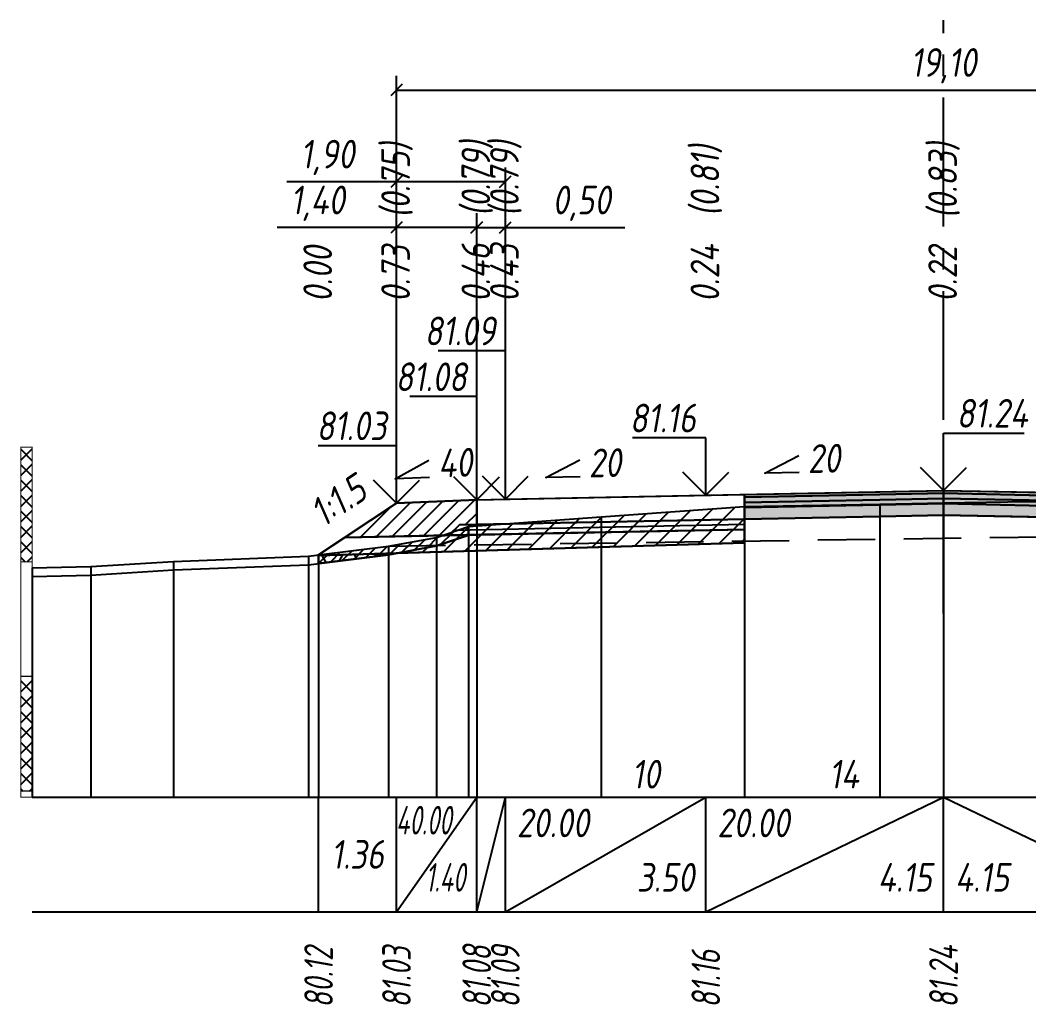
# Model space of a CAD drawing. Extents: x -717 to 1451, y -133302 to 233.
# Drawn here: x 78.9 to 167, y -23617.1 to -23531.2 of the extents above; entities that cross this region are included whole.
import ezdxf
from ezdxf.enums import TextEntityAlignment as Align

# ---------------------------------------------------------------- set-up
doc = ezdxf.new("R2010")
doc.units = 0
doc.linetypes.add('осевая2', pattern=[1.125, 0.75, -0.125, 0.125, -0.125])
doc.linetypes.add('штриховая', pattern=[0.75, 0.5, -0.25])
for name, color, linetype in [('Интерполированный поперечник', 2, 'Continuous'), ('Код_514', 1, 'Continuous'), ('Контур_0', 7, 'Continuous'), ('Контур_2521', 7, 'Continuous'), ('Контур_2564', 7, 'Continuous'), ('Контур_2660', 7, 'Continuous'), ('Контур_2665', 7, 'Continuous'), ('Контур_400', 7, 'Continuous'), ('Контур_508', 7, 'Continuous'), ('Контур_512', 7, 'Continuous'), ('Контур_513', 7, 'Continuous'), ('Контур_818', 7, 'Continuous'), ('Красный поперечник', 1, 'Continuous'), ('Линейка абсолютных высот', 7, 'Continuous'), ('Объём_2501', 7, 'Continuous'), ('Объём_2564', 7, 'Continuous'), ('Объём_2650', 7, 'Continuous'), ('Объём_2660', 7, 'Continuous'), ('Объём_2661', 7, 'Continuous'), ('Объём_2665', 7, 'Continuous'), ('Объём_2666', 7, 'Continuous'), ('Объём_2667', 7, 'Continuous'), ('Объём_2668', 7, 'Continuous'), ('Объём_2669', 7, 'Continuous'), ('Объём_2675', 7, 'Continuous'), ('Объём_2753', 7, 'Continuous'), ('Ось', 1, 'осевая2'), ('Откосы', 7, 'Continuous'), ('Отметки покрытия', 7, 'Continuous'), ('Рабочие отметки', 7, 'Continuous'), ('Рабочие отметки доп.', 7, 'Continuous'), ('Слои выравнивания', 7, 'Continuous'), ('Таблица', 7, 'Continuous'), ('Уклоны проезжей части', 7, 'Continuous'), ('Черный поперечник', 3, 'Continuous')]:
    doc.layers.add(name, color=color, linetype=linetype)
for name, color, linetype, true_color in [('Контур_2540', 2, 'Continuous', 0xffff00), ('Контур_2560', 2, 'Continuous', 0xffff00), ('Контур_2561', 7, 'Continuous', 0xff8040), ('Контур_2562', 3, 'Continuous', 0x00ff00), ('Контур_2563', 7, 'Continuous', 0xff8000), ('Контур_2570', 7, 'Continuous', 0x80ff00), ('Контур_2725', 7, 'Continuous', 0x323232), ('Контур_2736', 4, 'Continuous', 0x00ffff), ('Контур_2737', 4, 'Continuous', 0x00ffff), ('Контур_2738', 4, 'Continuous', 0x00ffff), ('Контур_2739', 4, 'Continuous', 0x00ffff), ('Контур_2741', 4, 'Continuous', 0x00ffff), ('Контур_2742', 4, 'Continuous', 0x00ffff), ('Контур_2743', 4, 'Continuous', 0x00ffff), ('Контур_2744', 7, 'Continuous', 0xa4ffff), ('Контур_2745', 7, 'Continuous', 0xa4ffff), ('Контур_2747', 4, 'Continuous', 0x00ffff), ('Контур_2748', 4, 'Continuous', 0x00ffff), ('Контур_2749', 4, 'Continuous', 0x00ffff), ('Контур_2750', 4, 'Continuous', 0x00ffff), ('Контур_2751', 4, 'Continuous', 0x00ffff), ('Контур_2752', 4, 'Continuous', 0x00ffff), ('Контур_2760', 7, 'Continuous', 0x323232), ('Контур_2761', 7, 'Continuous', 0x323232), ('Контур_2762', 7, 'Continuous', 0x323232), ('Контур_2763', 7, 'Continuous', 0x323232), ('Контур_402', 7, 'Continuous', 0xff6464), ('Контур_703', 4, 'Continuous', 0x00ffff), ('Контур_705', 4, 'Continuous', 0x00ffff), ('Контур_707', 4, 'Continuous', 0x00ffff), ('Контур_720', 131, 'Continuous', 0xaaffff), ('Объём_2500', 7, 'Continuous', 0xc0c0c0), ('Объём_2520', 7, 'Continuous', 0x80ffff), ('Объём_2540', 2, 'Continuous', 0xffff00), ('Объём_2560', 2, 'Continuous', 0xffff00), ('Объём_2561', 7, 'Continuous', 0xff8040), ('Объём_2562', 3, 'Continuous', 0x00ff00), ('Объём_2563', 7, 'Continuous', 0xff8000), ('Объём_2570', 7, 'Continuous', 0x80ff00), ('Объём_2600', 7, 'Continuous', 0x808000), ('Объём_2746', 2, 'Continuous', 0xffff00)]:
    doc.layers.add(name, color=color, linetype=linetype, true_color=true_color)
doc.styles.get("Standard").update_dxf_attribs({"font": 'txt', "height": 2.5})
doc.styles.add('М', font='romand.shx', dxfattribs={"width": 0.8, "oblique": 10, "height": 2.5})
doc.dimstyles.new('ISO-25', dxfattribs={"dimtxt": 2.5, "dimasz": 2.5, "dimexe": 1.25, "dimexo": 0.625, "dimtad": 1, "dimtxsty": 'Standard', "dimcen": 2.5, "dimadec": 0, "dimazin": 0, "dimtfac": 1, "dimtmove": 0, "dimatfit": 3, "dimfxl": 1, "dimarcsym": 0})
pattern_1 = [(45.0000013, (0, 0), (-0.67351924, 0.67351921), []), (135.0000003, (0, 0), (-0.67351922, -0.67351923), [])]

# ---------------------------------------------------------------- blocks, each defined once
blk = doc.blocks.new('_Oblique')
at = {"color": 0, "linetype": 'ByBlock', "lineweight": -2}
blk.add_line((-0.5, -0.5), (0.5, 0.5), dxfattribs=at)
blk = doc.blocks.new('*D570')
at = {"color": 0, "lineweight": -2, "transparency": 16777216}
for p, q in [((111.802, -23572.778), (111.802, -23548.058)), ((118.802, -23572.498), (118.802, -23548.058)), ((111.802, -23549.308), (101.375, -23549.308)), ((118.802, -23549.308), (111.802, -23549.308))]:
    blk.add_line(p, q, dxfattribs=at)
at = {"layer": 'Defpoints', "color": 0, "transparency": 16777216}
for p in [(118.802, -23549.308), (111.802, -23573.403), (118.802, -23573.123)]:
    blk.add_point(p, dxfattribs=at)
at = {"color": 0, "lineweight": -2, "transparency": 16777216, "rotation": 180}
blk.add_blockref('_Oblique', (111.802, -23549.308), dxfattribs=at)
at = {"color": 0, "lineweight": -2, "transparency": 16777216}
blk.add_blockref('_Oblique', (118.802, -23549.308), dxfattribs=at)
at = {"color": 0, "transparency": 16777216, "insert": (104.916, -23547.195), "char_height": 2.5, "width": 8.75, "attachment_point": 5, "style": 'М'}
blk.add_mtext('1,40', dxfattribs=at)
blk = doc.blocks.new('*D572')
at = {"color": 0, "lineweight": -2, "transparency": 16777216}
for p, q in [((118.802, -23572.498), (118.802, -23548.058)), ((121.302, -23572.448), (121.302, -23548.058)), ((118.802, -23549.308), (121.302, -23549.308)), ((121.302, -23549.308), (131.726, -23549.308))]:
    blk.add_line(p, q, dxfattribs=at)
at = {"layer": 'Defpoints', "color": 0, "transparency": 16777216}
for p in [(121.302, -23549.308), (118.802, -23573.123), (121.302, -23573.073)]:
    blk.add_point(p, dxfattribs=at)
at = {"color": 0, "lineweight": -2, "transparency": 16777216, "rotation": 180}
blk.add_blockref('_Oblique', (118.802, -23549.308), dxfattribs=at)
at = {"color": 0, "lineweight": -2, "transparency": 16777216}
blk.add_blockref('_Oblique', (121.302, -23549.308), dxfattribs=at)
at = {"color": 0, "transparency": 16777216, "insert": (127.965, -23547.195), "char_height": 2.5, "width": 9.16667, "attachment_point": 5, "style": 'М'}
blk.add_mtext('0,50', dxfattribs=at)
blk = doc.blocks.new('*D575')
at = {"color": 0, "lineweight": -2, "transparency": 16777216}
for p, q in [((111.802, -23572.778), (111.802, -23544.058)), ((121.302, -23572.448), (121.302, -23544.058)), ((111.802, -23545.308), (102.235, -23545.308)), ((121.302, -23545.308), (111.802, -23545.308))]:
    blk.add_line(p, q, dxfattribs=at)
at = {"layer": 'Defpoints', "color": 0, "transparency": 16777216}
for p in [(121.302, -23545.308), (111.802, -23573.403), (121.302, -23573.073)]:
    blk.add_point(p, dxfattribs=at)
at = {"color": 0, "lineweight": -2, "transparency": 16777216, "rotation": 180}
blk.add_blockref('_Oblique', (111.802, -23545.308), dxfattribs=at)
at = {"color": 0, "lineweight": -2, "transparency": 16777216}
blk.add_blockref('_Oblique', (121.302, -23545.308), dxfattribs=at)
at = {"color": 0, "transparency": 16777216, "insert": (105.776, -23543.195), "char_height": 2.5, "width": 8.75, "attachment_point": 5, "style": 'М'}
blk.add_mtext('1,90', dxfattribs=at)
blk = doc.blocks.new('*D576')
at = {"color": 0, "lineweight": -2, "transparency": 16777216}
for p, q in [((111.802, -23572.778), (111.802, -23536.058)), ((207.302, -23572.778), (207.302, -23536.058)), ((111.802, -23537.308), (207.302, -23537.308))]:
    blk.add_line(p, q, dxfattribs=at)
at = {"layer": 'Defpoints', "color": 0, "transparency": 16777216}
for p in [(207.302, -23537.308), (111.802, -23573.403), (207.302, -23573.403)]:
    blk.add_point(p, dxfattribs=at)
at = {"color": 0, "lineweight": -2, "transparency": 16777216, "rotation": 180}
blk.add_blockref('_Oblique', (111.802, -23537.308), dxfattribs=at)
at = {"color": 0, "lineweight": -2, "transparency": 16777216}
blk.add_blockref('_Oblique', (207.302, -23537.308), dxfattribs=at)
at = {"color": 0, "transparency": 16777216, "insert": (159.552, -23535.195), "char_height": 2.5, "width": 10.41667, "attachment_point": 5, "style": 'М'}
blk.add_mtext('19,10', dxfattribs=at)

msp = doc.modelspace()

# ---------------------------------------------------------------- hatches: boundary and pattern name
at = {"layer": 'Линейка абсолютных высот'}
h = msp.add_hatch(dxfattribs=at)
h.set_pattern_fill('ANSI37', scale=0.3, style=0)
h.set_pattern_definition(pattern_1)
h.paths.add_polyline_path([(80, -23578.468), (80, -23568.468), (79, -23568.468), (79, -23578.468)])
h = msp.add_hatch(dxfattribs=at)
h.set_pattern_fill('ANSI37', scale=0.3, style=0)
h.set_pattern_definition(pattern_1)
h.paths.add_polyline_path([(80, -23598.468), (80, -23588.468), (79, -23588.468), (79, -23598.468)])
at = {"layer": 'Объём_2563'}
h = msp.add_hatch(dxfattribs=at)
h.set_pattern_fill('ANSI31', color=256, scale=0.3)
h.paths.add_polyline_path([(111.802, -23573.341), (118.802, -23573.061), (118.802, -23575.211), (117.302, -23575.241), (116.383, -23576.159), (107.302, -23576.341)])
at = {"layer": 'Объём_2570'}
h = msp.add_hatch(dxfattribs=at)
h.set_pattern_fill('ANSI31', color=256, scale=0.2)
h.paths.add_polyline_path([(118.099, -23576.143), (115.291, -23577.09), (111.091, -23577.851), (105, -23578.625), (105, -23577.875), (111.091, -23577.101), (115.291, -23576.34), (118.099, -23575.393)])
at = {"layer": 'Объём_2600'}
h = msp.add_hatch(dxfattribs=at)
h.set_pattern_fill('ANSI31', color=6, scale=0.4)
h.paths.add_polyline_path([(129.663, -23574.537), (142.167, -23573.633), (142.167, -23576.817), (111.763, -23577.729), (115.291, -23577.09), (118.099, -23576.143), (118.099, -23575.393)])
h = msp.add_hatch(dxfattribs=at)
h.set_pattern_fill('HONEY', color=5, scale=0.3)
h.paths.add_polyline_path([(105, -23577.932), (111.763, -23577.729), (111.091, -23577.851), (105, -23578.625)])
at = {"layer": 'Слои выравнивания'}
for color, points in [(2, [(142.167, -23572.593), (153.997, -23572.357), (159.552, -23572.246), (159.552, -23572.496), (153.997, -23572.607), (142.167, -23572.843)]), (3, [(142.167, -23572.843), (153.997, -23572.607), (159.552, -23572.496), (159.552, -23572.946), (153.997, -23573.057), (142.167, -23573.293)]), (2, [(159.552, -23572.246), (167.029, -23572.395), (178.662, -23572.628), (180.302, -23572.661), (191.788, -23572.89), (191.788, -23573.14), (180.302, -23572.911), (178.662, -23572.878), (167.029, -23572.645), (159.552, -23572.496)]), (3, [(159.552, -23572.496), (167.029, -23572.645), (178.662, -23572.878), (180.302, -23572.911), (191.788, -23573.14), (191.788, -23573.59), (180.302, -23573.361), (178.662, -23573.328), (167.029, -23573.095), (159.552, -23572.946)]), (4, [(142.167, -23573.293), (153.997, -23573.057), (159.552, -23572.946), (159.552, -23573.396), (153.997, -23573.507), (142.167, -23573.743)]), (5, [(142.167, -23573.743), (153.997, -23573.507), (159.552, -23573.396), (159.552, -23574.396), (153.997, -23574.507), (142.167, -23574.743)]), (4, [(159.552, -23572.946), (167.029, -23573.095), (178.662, -23573.328), (180.302, -23573.361), (191.788, -23573.59), (191.788, -23574.04), (180.302, -23573.811), (178.662, -23573.778), (167.029, -23573.545), (159.552, -23573.396)]), (5, [(159.552, -23573.396), (167.029, -23573.545), (178.662, -23573.778), (180.302, -23573.811), (191.788, -23574.04), (191.788, -23575.04), (180.302, -23574.811), (178.662, -23574.778), (167.029, -23574.545), (159.552, -23574.396)])]:
    msp.add_hatch(color=color, dxfattribs=at).paths.add_polyline_path(points)

# ---------------------------------------------------------------- linework, layer by layer
at = {"layer": 'Интерполированный поперечник', "linetype": 'штриховая', "ltscale": 10, "flags": 128}
msp.add_lwpolyline([(111.091, -23577.101), (222.283, -23575.513)], dxfattribs=at)
at = {"layer": 'Код_514'}
for p, q in [((105, -23609), (105, -23599)), ((111.802, -23609), (111.802, -23599)), ((111.802, -23609), (118.802, -23599)), ((118.802, -23609), (118.802, -23599)), ((118.802, -23609), (121.302, -23599)), ((121.302, -23609), (121.302, -23599)), ((121.302, -23609), (138.802, -23599)), ((138.802, -23609), (138.802, -23599)), ((138.802, -23609), (159.552, -23599)), ((159.552, -23609), (159.552, -23599)), ((159.552, -23599), (180.302, -23609))]:
    msp.add_line(p, q, dxfattribs=at)
at = {"layer": 'Контур_0', "flags": 128}
for points in [[(111.802, -23573.341), (105, -23577.875), (105, -23577.875), (105, -23577.875), (105, -23577.875), (105, -23577.875), (105, -23577.875), (105, -23577.875), (105, -23577.875), (105, -23577.875), (105, -23577.875), (105, -23577.875), (105, -23577.875), (105, -23577.875), (105, -23577.875), (105, -23577.875)], [(111.802, -23573.341), (105, -23577.875), (105, -23577.875), (105, -23577.875), (105, -23577.875), (105, -23577.875), (105, -23577.875), (105, -23577.875), (105, -23577.875), (105, -23577.875), (105, -23577.875), (105, -23577.875), (105, -23577.875), (105, -23577.875), (105, -23577.875), (105, -23577.875), (105, -23577.875), (105, -23577.875), (105, -23577.875), (105, -23577.875), (105, -23577.875), (105, -23577.875), (105, -23577.875), (105, -23577.875), (105, -23577.875), (105, -23577.875), (105, -23577.875), (105, -23577.875), (105, -23577.875), (105, -23577.875)], [(118.802, -23573.061), (142.167, -23572.593), (142.167, -23574.743), (118.802, -23575.211), (118.802, -23573.061), (118.802, -23573.061)], [(117.302, -23575.241), (142.167, -23574.743), (142.167, -23575.643), (116.383, -23576.159), (117.302, -23575.241), (117.302, -23575.241)], [(107.302, -23576.341), (116.383, -23576.159), (117.302, -23575.241), (118.802, -23575.211)]]:
    msp.add_lwpolyline(points, dxfattribs=at)
at = {"layer": 'Контур_2521', "color": 250, "flags": 128}
msp.add_lwpolyline([(116.842, -23575.7), (142.167, -23575.193)], dxfattribs=at)
at = {"layer": 'Контур_2540', "flags": 128}
msp.add_lwpolyline([(107.302, -23576.341), (142.167, -23575.643), (142.167, -23576.817), (105, -23577.932), (105, -23577.875), (107.302, -23576.341), (107.302, -23576.341)], dxfattribs=at)
at = {"layer": 'Контур_2560', "flags": 128}
msp.add_lwpolyline([(111.802, -23573.341), (111.802, -23573.341), (111.802, -23573.341), (118.802, -23573.061)], dxfattribs=at)
at = {"layer": 'Контур_2561', "flags": 128}
msp.add_lwpolyline([(118.802, -23573.061), (118.802, -23573.061), (111.802, -23573.341), (111.802, -23573.341), (118.802, -23573.061)], dxfattribs=at)
at = {"layer": 'Контур_2562', "flags": 128}
msp.add_lwpolyline([(111.802, -23573.341), (111.802, -23573.341), (111.802, -23573.341), (111.802, -23573.341), (111.802, -23573.341)], dxfattribs=at)
at = {"layer": 'Контур_2563', "flags": 128}
msp.add_lwpolyline([(111.802, -23573.341), (118.802, -23573.061), (118.802, -23575.211), (117.302, -23575.241), (116.383, -23576.159), (107.302, -23576.341), (111.802, -23573.341), (111.802, -23573.341)], dxfattribs=at)
at = {"layer": 'Контур_2564', "flags": 128}
msp.add_lwpolyline([(111.802, -23573.341), (118.802, -23573.061)], dxfattribs=at)
at = {"layer": 'Контур_2570', "flags": 128}
msp.add_lwpolyline([(80, -23579.75), (85.132, -23579.638), (92.328, -23579.181), (104.127, -23578.736), (111.091, -23577.851), (111.091, -23577.851), (115.291, -23577.09), (118.099, -23576.143), (118.099, -23575.393), (129.663, -23574.537), (142.167, -23573.633), (153.997, -23573.445), (159.552, -23573.34), (167.029, -23573.198)], dxfattribs=at)
at = {"layer": 'Контур_2660', "flags": 128}
msp.add_lwpolyline([(105, -23577.932), (142.167, -23576.817)], dxfattribs=at)
at = {"layer": 'Контур_2665', "flags": 128}
msp.add_lwpolyline([(111.802, -23573.341), (111.802, -23573.341)], dxfattribs=at)
at = {"layer": 'Контур_2725', "flags": 128}
msp.add_lwpolyline([(142.167, -23574.743), (153.997, -23574.507), (159.552, -23574.396), (167.029, -23574.545), (178.662, -23574.778), (180.302, -23574.811), (191.788, -23575.04)], dxfattribs=at)
at = {"layer": 'Контур_2736', "flags": 128}
msp.add_lwpolyline([(111.802, -23573.341), (105, -23577.875)], dxfattribs=at)
at = {"layer": 'Контур_2737', "flags": 128}
msp.add_lwpolyline([(105, -23577.875), (105, -23577.875)], dxfattribs=at)
at = {"layer": 'Контур_2738', "flags": 128}
msp.add_lwpolyline([(105, -23577.875), (105, -23577.875)], dxfattribs=at)
at = {"layer": 'Контур_2739', "flags": 128}
msp.add_lwpolyline([(105, -23577.875), (105, -23577.875)], dxfattribs=at)
at = {"layer": 'Контур_2741', "flags": 128}
msp.add_lwpolyline([(105, -23577.875), (105, -23577.875)], dxfattribs=at)
at = {"layer": 'Контур_2742', "flags": 128}
msp.add_lwpolyline([(105, -23577.875), (105, -23577.875)], dxfattribs=at)
at = {"layer": 'Контур_2743', "flags": 128}
msp.add_lwpolyline([(105, -23577.875), (105, -23577.875)], dxfattribs=at)
at = {"layer": 'Контур_2744', "flags": 128}
msp.add_lwpolyline([(105, -23577.875), (105, -23577.875)], dxfattribs=at)
msp.add_lwpolyline([(105, -23577.875), (105, -23577.875)], dxfattribs=at)
msp.add_lwpolyline([(105, -23577.875), (105, -23577.875)], dxfattribs=at)
msp.add_lwpolyline([(105, -23577.875), (105, -23577.875)], dxfattribs=at)
msp.add_lwpolyline([(105, -23577.875), (105, -23577.875)], dxfattribs=at)
msp.add_lwpolyline([(105, -23577.875), (105, -23577.875)], dxfattribs=at)
at = {"layer": 'Контур_2745', "flags": 128}
msp.add_lwpolyline([(105, -23577.875), (105, -23577.875)], dxfattribs=at)
msp.add_lwpolyline([(105, -23577.875), (105, -23577.875)], dxfattribs=at)
msp.add_lwpolyline([(105, -23577.875), (105, -23577.875)], dxfattribs=at)
msp.add_lwpolyline([(105, -23577.875), (105, -23577.875)], dxfattribs=at)
msp.add_lwpolyline([(105, -23577.875), (105, -23577.875)], dxfattribs=at)
msp.add_lwpolyline([(105, -23577.875), (105, -23577.875)], dxfattribs=at)
at = {"layer": 'Контур_2747', "flags": 128}
msp.add_lwpolyline([(105, -23577.875), (105, -23577.875)], dxfattribs=at)
at = {"layer": 'Контур_2748', "flags": 128}
msp.add_lwpolyline([(105, -23577.875), (105, -23577.875)], dxfattribs=at)
at = {"layer": 'Контур_2749', "flags": 128}
msp.add_lwpolyline([(105, -23577.875), (105, -23577.875)], dxfattribs=at)
at = {"layer": 'Контур_2750', "flags": 128}
msp.add_lwpolyline([(105, -23577.875), (105, -23577.875)], dxfattribs=at)
at = {"layer": 'Контур_2751', "flags": 128}
msp.add_lwpolyline([(105, -23577.875), (105, -23577.875)], dxfattribs=at)
at = {"layer": 'Контур_2752', "flags": 128}
msp.add_lwpolyline([(105, -23577.875), (105, -23577.875)], dxfattribs=at)
at = {"layer": 'Контур_2760', "flags": 128}
msp.add_lwpolyline([(142.167, -23572.593), (153.997, -23572.357), (159.552, -23572.246), (167.029, -23572.395), (178.662, -23572.628), (180.302, -23572.661), (191.788, -23572.89)], dxfattribs=at)
at = {"layer": 'Контур_2761', "flags": 128}
msp.add_lwpolyline([(142.167, -23572.843), (153.997, -23572.607), (159.552, -23572.496), (167.029, -23572.645), (178.662, -23572.878), (180.302, -23572.911), (191.788, -23573.14)], dxfattribs=at)
at = {"layer": 'Контур_2762', "flags": 128}
msp.add_lwpolyline([(142.167, -23573.293), (153.997, -23573.057), (159.552, -23572.946), (167.029, -23573.095), (178.662, -23573.328), (180.302, -23573.361), (191.788, -23573.59)], dxfattribs=at)
at = {"layer": 'Контур_2763', "flags": 128}
msp.add_lwpolyline([(142.167, -23573.743), (153.997, -23573.507), (159.552, -23573.396), (167.029, -23573.545), (178.662, -23573.778), (180.302, -23573.811), (191.788, -23574.04)], dxfattribs=at)
at = {"layer": 'Контур_400', "flags": 128}
for points in [[(118.802, -23573.061), (121.302, -23573.011), (121.302, -23573.011), (121.302, -23573.011), (121.302, -23573.011), (121.302, -23573.011), (121.302, -23573.011), (138.802, -23572.661), (159.552, -23572.246)], [(159.552, -23572.246), (180.302, -23572.661), (197.802, -23573.011), (197.802, -23573.011), (197.802, -23573.011), (197.802, -23573.011), (197.802, -23573.011), (197.802, -23573.011), (200.302, -23573.061)]]:
    msp.add_lwpolyline(points, dxfattribs=at)
at = {"layer": 'Контур_402', "flags": 128}
msp.add_lwpolyline([(105, -23577.932), (142.167, -23576.817), (142.167, -23574.743), (159.552, -23574.396), (191.788, -23575.04), (191.788, -23577.263), (214.193, -23577.935)], dxfattribs=at)
at = {"layer": 'Контур_508', "flags": 128}
msp.add_lwpolyline([(105, -23577.932), (142.167, -23576.817), (142.167, -23574.743), (159.552, -23574.396), (191.788, -23575.04), (191.788, -23577.263), (214.193, -23577.935), (214.193, -23577.725), (215.879, -23577.725), (219.13, -23575.558)], dxfattribs=at)
at = {"layer": 'Контур_512', "flags": 128}
msp.add_lwpolyline([(105, -23577.932), (142.167, -23576.817)], dxfattribs=at)
at = {"layer": 'Контур_513', "flags": 128}
msp.add_lwpolyline([(105, -23577.932), (142.167, -23576.817), (142.167, -23574.743), (159.552, -23574.396), (191.788, -23575.04), (191.788, -23577.263), (214.193, -23577.935), (214.193, -23577.725), (215.879, -23577.725), (219.13, -23575.558)], dxfattribs=at)
at = {"layer": 'Контур_703', "flags": 128}
for points in [[(111.802, -23573.341), (105, -23577.875)], [(105, -23577.875), (105, -23577.875)]]:
    msp.add_lwpolyline(points, dxfattribs=at)
at = {"layer": 'Контур_705', "flags": 128}
msp.add_lwpolyline([(105, -23577.875), (105, -23577.875)], dxfattribs=at)
at = {"layer": 'Контур_707', "flags": 128}
msp.add_lwpolyline([(105, -23577.875), (105, -23577.875)], dxfattribs=at)
at = {"layer": 'Контур_720', "flags": 128}
msp.add_lwpolyline([(105, -23577.875), (105, -23577.875)], dxfattribs=at)
at = {"layer": 'Контур_818', "flags": 128}
msp.add_lwpolyline([(105, -23578.625), (111.091, -23577.851), (111.091, -23577.851), (115.291, -23577.09), (118.099, -23576.143), (118.099, -23575.393), (129.663, -23574.537), (142.167, -23573.633), (153.997, -23573.445), (159.552, -23573.34), (167.029, -23573.198), (178.662, -23573.396), (191.788, -23573.637), (202.184, -23574.27), (214.289, -23574.889), (214.289, -23575.639), (218.083, -23575.927), (219.13, -23576.011)], dxfattribs=at)
at = {"layer": 'Красный поперечник'}
for p, q in [((138.802, -23572.661), (159.552, -23572.246)), ((159.552, -23572.246), (180.302, -23572.661)), ((105, -23577.875), (111.802, -23573.341)), ((111.802, -23573.341), (118.802, -23573.061)), ((118.802, -23573.061), (121.302, -23573.011)), ((121.302, -23573.011), (138.802, -23572.661)), ((142.167, -23576.817), (142.167, -23599)), ((105, -23577.932), (105, -23599))]:
    msp.add_line(p, q, dxfattribs=at)
at = {"layer": 'Линейка абсолютных высот', "color": 7, "const_width": 0.1, "flags": 128}
for points in [[(80, -23578.468), (80, -23568.468), (79, -23568.468), (79, -23578.468), (80, -23578.468)], [(80, -23588.468), (80, -23578.468), (79, -23578.468), (79, -23588.468), (80, -23588.468)], [(80, -23598.468), (80, -23588.468), (79, -23588.468), (79, -23598.468), (80, -23598.468)], [(80, -23599), (80, -23598.468), (79, -23598.468), (79, -23599), (80, -23599)]]:
    msp.add_lwpolyline(points, dxfattribs=at)
at = {"layer": 'Объём_2500', "flags": 128}
msp.add_lwpolyline([(118.802, -23573.061), (142.167, -23572.593), (142.167, -23574.743), (118.802, -23575.211), (118.802, -23573.061), (118.802, -23573.061)], dxfattribs=at)
at = {"layer": 'Объём_2501', "flags": 128}
for points in [[(118.802, -23573.061), (121.302, -23573.011), (121.302, -23573.011), (121.302, -23573.011), (121.302, -23573.011), (121.302, -23573.011), (121.302, -23573.011), (138.802, -23572.661), (159.552, -23572.246)], [(159.552, -23572.246), (180.302, -23572.661), (197.802, -23573.011), (197.802, -23573.011), (197.802, -23573.011), (197.802, -23573.011), (197.802, -23573.011), (197.802, -23573.011), (200.302, -23573.061)]]:
    msp.add_lwpolyline(points, dxfattribs=at)
at = {"layer": 'Объём_2520', "color": 250, "flags": 128}
msp.add_lwpolyline([(117.302, -23575.241), (142.167, -23574.743), (142.167, -23575.643), (116.383, -23576.159), (117.302, -23575.241), (117.302, -23575.241)], dxfattribs=at)
at = {"layer": 'Объём_2540', "flags": 128}
msp.add_lwpolyline([(107.302, -23576.341), (142.167, -23575.643), (142.167, -23576.817), (105, -23577.932), (105, -23577.875), (107.302, -23576.341), (107.302, -23576.341)], dxfattribs=at)
at = {"layer": 'Объём_2560', "flags": 128}
msp.add_lwpolyline([(111.802, -23573.341), (111.802, -23573.341), (111.802, -23573.341), (118.802, -23573.061)], dxfattribs=at)
at = {"layer": 'Объём_2561', "flags": 128}
msp.add_lwpolyline([(118.802, -23573.061), (118.802, -23573.061), (111.802, -23573.341), (111.802, -23573.341), (118.802, -23573.061)], dxfattribs=at)
at = {"layer": 'Объём_2562', "flags": 128}
msp.add_lwpolyline([(111.802, -23573.341), (111.802, -23573.341), (111.802, -23573.341), (111.802, -23573.341), (111.802, -23573.341)], dxfattribs=at)
at = {"layer": 'Объём_2563', "color": 250, "flags": 128}
msp.add_lwpolyline([(111.802, -23573.341), (118.802, -23573.061), (118.802, -23575.211), (117.302, -23575.241), (116.383, -23576.159), (107.302, -23576.341), (111.802, -23573.341), (111.802, -23573.341)], dxfattribs=at)
at = {"layer": 'Объём_2564', "flags": 128}
msp.add_lwpolyline([(111.802, -23573.341), (118.802, -23573.061)], dxfattribs=at)
at = {"layer": 'Объём_2570', "flags": 128}
msp.add_lwpolyline([(118.099, -23576.143), (115.291, -23577.09), (111.091, -23577.851), (105, -23578.625), (105, -23577.875), (111.091, -23577.101), (115.291, -23576.34), (118.099, -23575.393), (118.099, -23576.143), (118.099, -23576.143)], dxfattribs=at)
at = {"layer": 'Объём_2600', "color": 5, "flags": 128}
msp.add_lwpolyline([(105, -23577.932), (111.763, -23577.729), (111.091, -23577.851), (105, -23578.625), (105, -23577.932), (105, -23577.932)], dxfattribs=at)
at = {"layer": 'Объём_2650', "color": 6, "flags": 128}
msp.add_lwpolyline([(129.663, -23574.537), (142.167, -23573.633), (142.167, -23576.817), (111.763, -23577.729), (115.291, -23577.09), (118.099, -23576.143), (118.099, -23575.393), (129.663, -23574.537), (129.663, -23574.537)], dxfattribs=at)
at = {"layer": 'Объём_2660', "flags": 128}
msp.add_lwpolyline([(105, -23577.932), (142.167, -23576.817)], dxfattribs=at)
at = {"layer": 'Объём_2661', "flags": 128}
msp.add_lwpolyline([(111.802, -23573.341), (105, -23577.875)], dxfattribs=at)
at = {"layer": 'Объём_2665', "flags": 128}
msp.add_lwpolyline([(111.802, -23573.341), (111.802, -23573.341)], dxfattribs=at)
at = {"layer": 'Объём_2666', "flags": 128}
msp.add_lwpolyline([(111.802, -23573.341), (105, -23577.875)], dxfattribs=at)
at = {"layer": 'Объём_2667', "flags": 128}
msp.add_lwpolyline([(105, -23577.875), (105, -23577.875)], dxfattribs=at)
msp.add_lwpolyline([(105, -23577.875), (105, -23577.875)], dxfattribs=at)
at = {"layer": 'Объём_2668', "flags": 128}
msp.add_lwpolyline([(105, -23577.875), (105, -23577.875)], dxfattribs=at)
msp.add_lwpolyline([(105, -23577.875), (105, -23577.875)], dxfattribs=at)
at = {"layer": 'Объём_2669', "flags": 128}
msp.add_lwpolyline([(105, -23577.875), (105, -23577.875)], dxfattribs=at)
msp.add_lwpolyline([(105, -23577.875), (105, -23577.875)], dxfattribs=at)
at = {"layer": 'Объём_2675', "flags": 128}
msp.add_lwpolyline([(105, -23577.875), (105, -23577.875)], dxfattribs=at)
msp.add_lwpolyline([(105, -23577.875), (105, -23577.875)], dxfattribs=at)
msp.add_lwpolyline([(105, -23577.875), (105, -23577.875)], dxfattribs=at)
msp.add_lwpolyline([(105, -23577.875), (105, -23577.875)], dxfattribs=at)
msp.add_lwpolyline([(105, -23577.875), (105, -23577.875)], dxfattribs=at)
msp.add_lwpolyline([(105, -23577.875), (105, -23577.875)], dxfattribs=at)
msp.add_lwpolyline([(105, -23577.875), (105, -23577.875)], dxfattribs=at)
msp.add_lwpolyline([(105, -23577.875), (105, -23577.875)], dxfattribs=at)
msp.add_lwpolyline([(105, -23577.875), (105, -23577.875)], dxfattribs=at)
msp.add_lwpolyline([(105, -23577.875), (105, -23577.875)], dxfattribs=at)
msp.add_lwpolyline([(105, -23577.875), (105, -23577.875)], dxfattribs=at)
msp.add_lwpolyline([(105, -23577.875), (105, -23577.875)], dxfattribs=at)
at = {"layer": 'Объём_2746', "flags": 128}
msp.add_lwpolyline([(129.663, -23574.537), (142.167, -23573.633), (142.167, -23576.817), (111.763, -23577.729), (115.291, -23577.09), (118.099, -23576.143), (118.099, -23575.393), (129.663, -23574.537), (129.663, -23574.537)], dxfattribs=at)
at = {"layer": 'Объём_2753', "flags": 128}
msp.add_lwpolyline([(142.167, -23572.593), (142.167, -23572.593)], dxfattribs=at)
at = {"layer": 'Ось', "ltscale": 15}
msp.add_line((159.552, -23582.971), (159.552, -23531.217), dxfattribs=at)
at = {"layer": 'Откосы', "color": 1, "flags": 128}
for points in [[(114.696, -23571.115), (111.698, -23571.235), (114.636, -23569.616)], [(127.826, -23571.069), (124.826, -23571.129), (127.796, -23569.569)], [(146.951, -23570.686), (143.951, -23570.746), (146.921, -23569.187)]]:
    msp.add_lwpolyline(points, dxfattribs=at)
at = {"layer": 'Отметки покрытия', "color": 1}
for p, q in [((121.302, -23560.061), (115.452, -23560.061)), ((121.302, -23573.011), (121.302, -23560.061)), ((118.802, -23564.061), (112.952, -23564.061)), ((118.802, -23573.061), (118.802, -23564.061)), ((159.552, -23572.246), (159.552, -23567.246)), ((159.552, -23567.246), (166.602, -23567.246)), ((138.802, -23567.661), (132.402, -23567.661)), ((138.802, -23572.661), (138.802, -23567.661)), ((111.802, -23568.341), (104.952, -23568.341)), ((111.802, -23573.341), (111.802, -23568.341)), ((138.802, -23572.661), (136.802, -23570.661)), ((138.802, -23572.661), (140.802, -23570.661)), ((159.552, -23572.246), (157.552, -23570.246)), ((159.552, -23572.246), (161.552, -23570.246)), ((111.802, -23573.341), (109.802, -23571.341)), ((111.802, -23573.341), (113.802, -23571.341)), ((118.802, -23573.061), (116.802, -23571.061)), ((118.802, -23573.061), (120.802, -23571.061)), ((121.302, -23573.011), (119.302, -23571.011)), ((121.302, -23573.011), (123.302, -23571.011))]:
    msp.add_line(p, q, dxfattribs=at)
at = {"layer": 'Слои выравнивания'}
for p, q in [((159.552, -23572.246), (159.552, -23599)), ((118.802, -23573.061), (118.802, -23599)), ((142.167, -23572.593), (142.167, -23599))]:
    msp.add_line(p, q, dxfattribs=at)
at = {"layer": 'Слои выравнивания', "color": 2, "flags": 128}
for points in [[(142.167, -23572.593), (153.997, -23572.357), (159.552, -23572.246), (159.552, -23572.496), (153.997, -23572.607), (142.167, -23572.843)], [(159.552, -23572.246), (167.029, -23572.395), (178.662, -23572.628), (180.302, -23572.661), (191.788, -23572.89), (191.788, -23573.14), (180.302, -23572.911), (178.662, -23572.878), (167.029, -23572.645), (159.552, -23572.496)]]:
    msp.add_lwpolyline(points, close=True, dxfattribs=at)
at = {"layer": 'Слои выравнивания', "color": 3, "flags": 128}
for points in [[(142.167, -23572.843), (153.997, -23572.607), (159.552, -23572.496), (159.552, -23572.946), (153.997, -23573.057), (142.167, -23573.293)], [(159.552, -23572.496), (167.029, -23572.645), (178.662, -23572.878), (180.302, -23572.911), (191.788, -23573.14), (191.788, -23573.59), (180.302, -23573.361), (178.662, -23573.328), (167.029, -23573.095), (159.552, -23572.946)]]:
    msp.add_lwpolyline(points, close=True, dxfattribs=at)
at = {"layer": 'Слои выравнивания', "color": 4, "flags": 128}
for points in [[(142.167, -23573.293), (153.997, -23573.057), (159.552, -23572.946), (159.552, -23573.396), (153.997, -23573.507), (142.167, -23573.743)], [(159.552, -23572.946), (167.029, -23573.095), (178.662, -23573.328), (180.302, -23573.361), (191.788, -23573.59), (191.788, -23574.04), (180.302, -23573.811), (178.662, -23573.778), (167.029, -23573.545), (159.552, -23573.396)]]:
    msp.add_lwpolyline(points, close=True, dxfattribs=at)
at = {"layer": 'Слои выравнивания', "color": 5, "flags": 128}
for points in [[(142.167, -23573.743), (153.997, -23573.507), (159.552, -23573.396), (159.552, -23574.396), (153.997, -23574.507), (142.167, -23574.743)], [(159.552, -23573.396), (167.029, -23573.545), (178.662, -23573.778), (180.302, -23573.811), (191.788, -23574.04), (191.788, -23575.04), (180.302, -23574.811), (178.662, -23574.778), (167.029, -23574.545), (159.552, -23574.396)]]:
    msp.add_lwpolyline(points, close=True, dxfattribs=at)
at = {"layer": 'Таблица'}
for p, q in [((80, -23599), (244.13, -23599)), ((80, -23609), (244.13, -23609))]:
    msp.add_line(p, q, dxfattribs=at)
at = {"layer": 'Черный поперечник', "color": 7}
for p, q in [((159.552, -23573.34), (159.552, -23599)), ((142.167, -23573.633), (142.167, -23599)), ((153.997, -23573.445), (153.997, -23599)), ((129.663, -23574.537), (129.663, -23599)), ((118.099, -23575.393), (118.099, -23599)), ((115.291, -23576.34), (115.291, -23599)), ((111.091, -23577.101), (111.091, -23599)), ((92.328, -23578.431), (92.328, -23599)), ((104.127, -23577.986), (104.127, -23599)), ((80, -23579), (80, -23599)), ((85.132, -23578.888), (85.132, -23599))]:
    msp.add_line(p, q, dxfattribs=at)
at = {"layer": 'Черный поперечник', "flags": 128}
msp.add_lwpolyline([(80, -23579), (85.132, -23578.888), (92.328, -23578.431), (104.127, -23577.986), (111.091, -23577.101), (115.291, -23576.34), (118.099, -23575.393), (129.663, -23574.537), (142.167, -23573.633), (153.997, -23573.445), (159.552, -23573.34), (167.029, -23573.198), (178.662, -23573.396), (191.788, -23573.637), (202.184, -23574.27), (214.289, -23574.889), (218.083, -23575.177), (222.283, -23575.513), (227.306, -23574.723), (239.709, -23572.778), (244.13, -23572.626)], dxfattribs=at)

# ---------------------------------------------------------------- texts
at = {"layer": 'Код_514', "style": 'М', "oblique": 10}
for s, width, p in [('40.00', 0.6, (111.749, -23599.766)), ('20.00', 0.8, (122.302, -23600)), ('20.00', 0.8, (139.802, -23600))]:
    msp.add_text(s, height=2.5, dxfattribs=dict(at, width=width)).set_placement(p, align=Align.TOP_LEFT)
at = {"layer": 'Код_514', "style": 'М', "oblique": 10, "width": 0.8}
msp.add_text('1.36', height=2.5, dxfattribs=at).set_placement((108.401, -23604), align=Align.MIDDLE_CENTER)
at = {"layer": 'Код_514', "style": 'М', "oblique": 10}
for s, width, p in [('1.40', 0.6, (117.802, -23608)), ('3.50', 0.8, (137.802, -23608)), ('4.15', 0.8, (158.552, -23608))]:
    msp.add_text(s, height=2.5, dxfattribs=dict(at, width=width)).set_placement(p, align=Align.BOTTOM_RIGHT)
at = {"layer": 'Код_514', "style": 'М', "oblique": 10, "width": 0.8}
msp.add_text('4.15', height=2.5, dxfattribs=at).set_placement((160.552, -23608), align=Align.BOTTOM_LEFT)
at = {"layer": 'Код_514', "style": 'М', "oblique": 10, "width": 0.7}
for s, p in [('80.12', (105, -23617.382)), ('81.03', (111.802, -23617.382)), ('81.08', (118.802, -23617.382)), ('81.09', (121.302, -23617.382)), ('81.24', (159.552, -23617.382)), ('81.16', (138.802, -23617.382))]:
    msp.add_text(s, height=2.5, rotation=90, dxfattribs=at).set_placement(p, align=Align.MIDDLE_LEFT)
at = {"layer": 'Отметки покрытия', "color": 1, "style": 'М', "oblique": 10, "width": 0.8}
for s, p in [('81.09', (120.443, -23560.329)), ('81.08', (117.943, -23564.329)), ('81.03', (110.943, -23568.609)), ('81.16', (137.943, -23567.929))]:
    msp.add_text(s, height=2.5, dxfattribs=at).set_placement(p, align=Align.BOTTOM_RIGHT)
msp.add_text('81.24', height=2.5, dxfattribs=at).set_placement((160.693, -23567.514), align=Align.BOTTOM_LEFT)
at = {"layer": 'Рабочие отметки', "color": 1, "style": 'М', "oblique": 10, "width": 0.8}
for s, p in [('0.00', (104.922, -23555.811)), ('0.73', (111.724, -23555.811)), ('0.46', (118.724, -23555.811)), ('0.43', (121.224, -23555.811)), ('0.24', (138.724, -23555.811)), ('0.22', (159.474, -23555.811))]:
    msp.add_text(s, height=2.5, rotation=90, dxfattribs=at).set_placement(p, align=Align.MIDDLE_LEFT)
at = {"layer": 'Рабочие отметки доп.', "color": 1, "style": 'М', "oblique": 10, "width": 0.8}
for s, p in [('(0.75)', (111.724, -23548.461)), ('(0.79)', (118.724, -23548.311)), ('(0.79)', (121.224, -23548.311)), ('(0.83)', (159.474, -23548.511)), ('(0.81)', (138.724, -23548.311))]:
    msp.add_text(s, height=2.5, rotation=90, dxfattribs=at).set_placement(p, align=Align.MIDDLE_LEFT)
at = {"layer": 'Слои выравнивания', "style": 'М', "oblique": 10, "width": 0.8}
for s, p in [('10', (133.567, -23599)), ('14', (150.859, -23599))]:
    msp.add_text(s, height=2.5, dxfattribs=at).set_placement(p, align=Align.BOTTOM_CENTER)
at = {"layer": 'Уклоны проезжей части', "color": 1, "style": 'М', "oblique": 10, "width": 0.8}
for s, rotation, p in [('40', 2.29061, (117, -23571.831)), ('20', 1.14576, (130.032, -23571.836)), ('20', 1.14576, (149.157, -23571.453)), ('1:1.5', 33.69007, (107.846, -23574.776))]:
    msp.add_text(s, height=2.5, rotation=rotation, dxfattribs=at).set_placement(p, align=Align.BOTTOM_CENTER)

# ---------------------------------------------------------------- dimensions: what is measured, and where the dimension line sits
at = {"color": 5}
dim = msp.add_linear_dim(base=(207.302, -23537.308), p1=(111.802, -23573.403), p2=(207.302, -23573.403), angle=180, dimstyle='ISO-25', override={"dimasz": 1, "dimlfac": 0.2, "dimzin": 0, "dimtxsty": 'М', "dimblk1": 'Oblique', "dimblk2": 'Oblique', "dimsah": 1}, dxfattribs=at)
dim.commit()
dim.dimension.update_dxf_attribs({"geometry": '*D576', "text_midpoint": (159.552, -23535.195)})
for base, p1, p2, picture, middle in [((121.302, -23545.308), (111.802, -23573.403), (121.302, -23573.073), '*D575', (105.776, -23545.308)), ((118.802, -23549.308), (111.802, -23573.403), (118.802, -23573.123), '*D570', (104.916, -23549.308)), ((121.302, -23549.308), (118.802, -23573.123), (121.302, -23573.073), '*D572', (127.965, -23549.308))]:
    dim = msp.add_linear_dim(base=base, p1=p1, p2=p2, angle=180, dimstyle='ISO-25', override={"dimasz": 1, "dimlfac": 0.2, "dimzin": 0, "dimtxsty": 'М', "dimblk1": 'Oblique', "dimblk2": 'Oblique', "dimsah": 1}, dxfattribs=at)
    dim.commit()
    dim.dimension.update_dxf_attribs({"geometry": picture, "text_midpoint": middle, "dimtype": 160})

doc.saveas('drawing.dxf')
